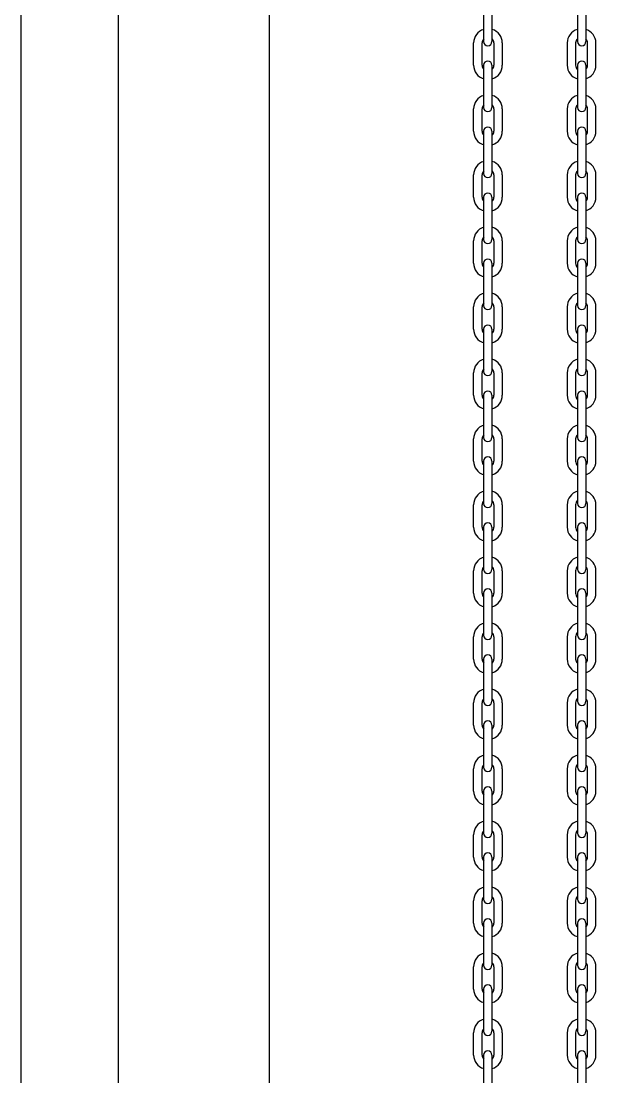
# Model space of a CAD drawing. Header units: millimetres. Extents: x 204328 to 274136, y -196910 to -178068.
# Drawn here: x 259781.8 to 259963.7, y -184085.5 to -183751.6 of the extents above; entities that cross this region are included whole.
import ezdxf

# ---------------------------------------------------------------- set-up
doc = ezdxf.new("R2010")
doc.units = ezdxf.units.MM
doc.layers.add('OHD Frame', color=2, linetype='Continuous')

msp = doc.modelspace()

# ---------------------------------------------------------------- linework, layer by layer
at = {"color": 3}
for p, q in [((259781.82, -189504.02, 0), (259781.82, -181789.76, 0)), ((259812.62, -189504.02, 0), (259812.62, -181789.76, 0))]:
    msp.add_line(p, q, dxfattribs=at)
at = {"color": 7, "linetype": 'Continuous'}
for p, q in [((259928.13, -183744.69, 0), (259928.13, -183758.03, 0)), ((259930.8, -183744.69, 0), (259930.8, -183758.03, 0)), ((259957.88, -183744.69, 0), (259957.88, -183758.03, 0)), ((259960.55, -183744.69, 0), (259960.55, -183758.03, 0)), ((259925, -183765.56, 0), (259925, -183758.49, 0)), ((259927.67, -183765.56, 0), (259927.67, -183758.49, 0)), ((259931.4, -183758.49, 0), (259931.4, -183765.56, 0)), ((259934.07, -183758.49, 0), (259934.07, -183765.56, 0)), ((259954.61, -183758.49, 0), (259954.61, -183765.56, 0)), ((259957.28, -183758.49, 0), (259957.28, -183765.56, 0)), ((259961.01, -183765.56, 0), (259961.01, -183758.49, 0)), ((259963.68, -183765.56, 0), (259963.68, -183758.49, 0)), ((259928.13, -183765.56, 0), (259928.13, -183778.89, 0)), ((259930.8, -183765.56, 0), (259930.8, -183778.89, 0)), ((259957.88, -183765.56, 0), (259957.88, -183778.89, 0)), ((259960.55, -183765.56, 0), (259960.55, -183778.89, 0)), ((259925, -183786.43, 0), (259925, -183779.36, 0)), ((259927.67, -183786.43, 0), (259927.67, -183779.36, 0)), ((259931.4, -183779.36, 0), (259931.4, -183786.43, 0)), ((259934.07, -183779.36, 0), (259934.07, -183786.43, 0)), ((259954.61, -183779.36, 0), (259954.61, -183786.43, 0)), ((259957.28, -183779.36, 0), (259957.28, -183786.43, 0)), ((259961.01, -183786.43, 0), (259961.01, -183779.36, 0)), ((259963.68, -183786.43, 0), (259963.68, -183779.36, 0)), ((259928.13, -183786.43, 0), (259928.13, -183799.76, 0)), ((259930.8, -183786.43, 0), (259930.8, -183799.76, 0)), ((259957.88, -183786.43, 0), (259957.88, -183799.76, 0)), ((259960.55, -183786.43, 0), (259960.55, -183799.76, 0)), ((259925, -183807.29, 0), (259925, -183800.23, 0)), ((259927.67, -183807.29, 0), (259927.67, -183800.23, 0)), ((259931.4, -183800.23, 0), (259931.4, -183807.29, 0)), ((259934.07, -183800.23, 0), (259934.07, -183807.29, 0)), ((259954.61, -183800.23, 0), (259954.61, -183807.29, 0)), ((259957.28, -183800.23, 0), (259957.28, -183807.29, 0)), ((259961.01, -183807.29, 0), (259961.01, -183800.23, 0)), ((259963.68, -183807.29, 0), (259963.68, -183800.23, 0)), ((259928.13, -183807.29, 0), (259928.13, -183820.63, 0)), ((259930.8, -183807.29, 0), (259930.8, -183820.63, 0)), ((259957.88, -183807.29, 0), (259957.88, -183820.63, 0)), ((259960.55, -183807.29, 0), (259960.55, -183820.63, 0)), ((259925, -183828.16, 0), (259925, -183821.09, 0)), ((259927.67, -183828.16, 0), (259927.67, -183821.09, 0)), ((259931.4, -183821.09, 0), (259931.4, -183828.16, 0)), ((259934.07, -183821.09, 0), (259934.07, -183828.16, 0)), ((259954.61, -183821.09, 0), (259954.61, -183828.16, 0)), ((259957.28, -183821.09, 0), (259957.28, -183828.16, 0)), ((259961.01, -183828.16, 0), (259961.01, -183821.09, 0)), ((259963.68, -183828.16, 0), (259963.68, -183821.09, 0)), ((259928.13, -183828.16, 0), (259928.13, -183841.49, 0)), ((259930.8, -183828.16, 0), (259930.8, -183841.49, 0)), ((259957.88, -183828.16, 0), (259957.88, -183841.49, 0)), ((259960.55, -183828.16, 0), (259960.55, -183841.49, 0)), ((259925, -183849.03, 0), (259925, -183841.96, 0)), ((259927.67, -183849.03, 0), (259927.67, -183841.96, 0)), ((259931.4, -183841.96, 0), (259931.4, -183849.03, 0)), ((259934.07, -183841.96, 0), (259934.07, -183849.03, 0)), ((259954.61, -183841.96, 0), (259954.61, -183849.03, 0)), ((259957.28, -183841.96, 0), (259957.28, -183849.03, 0)), ((259961.01, -183849.03, 0), (259961.01, -183841.96, 0)), ((259963.68, -183849.03, 0), (259963.68, -183841.96, 0)), ((259928.13, -183849.03, 0), (259928.13, -183862.36, 0)), ((259930.8, -183849.03, 0), (259930.8, -183862.36, 0)), ((259957.88, -183849.03, 0), (259957.88, -183862.36, 0)), ((259960.55, -183849.03, 0), (259960.55, -183862.36, 0)), ((259925, -183869.9, 0), (259925, -183862.83, 0)), ((259927.67, -183869.9, 0), (259927.67, -183862.83, 0)), ((259931.4, -183862.83, 0), (259931.4, -183869.9, 0)), ((259934.07, -183862.83, 0), (259934.07, -183869.9, 0)), ((259954.61, -183862.83, 0), (259954.61, -183869.9, 0)), ((259957.28, -183862.83, 0), (259957.28, -183869.9, 0)), ((259961.01, -183869.9, 0), (259961.01, -183862.83, 0)), ((259963.68, -183869.9, 0), (259963.68, -183862.83, 0)), ((259928.13, -183869.9, 0), (259928.13, -183883.23, 0)), ((259930.8, -183869.9, 0), (259930.8, -183883.23, 0)), ((259957.88, -183869.9, 0), (259957.88, -183883.23, 0)), ((259960.55, -183869.9, 0), (259960.55, -183883.23, 0)), ((259925, -183890.76, 0), (259925, -183883.7, 0)), ((259927.67, -183890.76, 0), (259927.67, -183883.7, 0)), ((259931.4, -183883.7, 0), (259931.4, -183890.76, 0)), ((259934.07, -183883.7, 0), (259934.07, -183890.76, 0)), ((259954.61, -183883.7, 0), (259954.61, -183890.76, 0)), ((259957.28, -183883.7, 0), (259957.28, -183890.76, 0)), ((259961.01, -183890.76, 0), (259961.01, -183883.7, 0)), ((259963.68, -183890.76, 0), (259963.68, -183883.7, 0)), ((259928.13, -183890.76, 0), (259928.13, -183904.1, 0)), ((259930.8, -183890.76, 0), (259930.8, -183904.1, 0)), ((259957.88, -183890.76, 0), (259957.88, -183904.1, 0)), ((259960.55, -183890.76, 0), (259960.55, -183904.1, 0)), ((259925, -183911.63, 0), (259925, -183904.56, 0)), ((259927.67, -183911.63, 0), (259927.67, -183904.56, 0)), ((259931.4, -183904.56, 0), (259931.4, -183911.63, 0)), ((259934.07, -183904.56, 0), (259934.07, -183911.63, 0)), ((259954.61, -183904.56, 0), (259954.61, -183911.63, 0)), ((259957.28, -183904.56, 0), (259957.28, -183911.63, 0)), ((259961.01, -183911.63, 0), (259961.01, -183904.56, 0)), ((259963.68, -183911.63, 0), (259963.68, -183904.56, 0)), ((259928.13, -183911.63, 0), (259928.13, -183924.96, 0)), ((259930.8, -183911.63, 0), (259930.8, -183924.96, 0)), ((259957.88, -183911.63, 0), (259957.88, -183924.96, 0)), ((259960.55, -183911.63, 0), (259960.55, -183924.96, 0)), ((259925, -183932.5, 0), (259925, -183925.43, 0)), ((259927.67, -183932.5, 0), (259927.67, -183925.43, 0)), ((259931.4, -183925.43, 0), (259931.4, -183932.5, 0)), ((259934.07, -183925.43, 0), (259934.07, -183932.5, 0)), ((259954.61, -183925.43, 0), (259954.61, -183932.5, 0)), ((259957.28, -183925.43, 0), (259957.28, -183932.5, 0)), ((259961.01, -183932.5, 0), (259961.01, -183925.43, 0)), ((259963.68, -183932.5, 0), (259963.68, -183925.43, 0)), ((259928.13, -183932.5, 0), (259928.13, -183945.83, 0)), ((259930.8, -183932.5, 0), (259930.8, -183945.83, 0)), ((259957.88, -183932.5, 0), (259957.88, -183945.83, 0)), ((259960.55, -183932.5, 0), (259960.55, -183945.83, 0)), ((259925, -183953.36, 0), (259925, -183946.3, 0)), ((259927.67, -183953.36, 0), (259927.67, -183946.3, 0)), ((259931.4, -183946.3, 0), (259931.4, -183953.36, 0)), ((259934.07, -183946.3, 0), (259934.07, -183953.36, 0)), ((259954.61, -183946.3, 0), (259954.61, -183953.36, 0)), ((259957.28, -183946.3, 0), (259957.28, -183953.36, 0)), ((259961.01, -183953.36, 0), (259961.01, -183946.3, 0)), ((259963.68, -183953.36, 0), (259963.68, -183946.3, 0)), ((259928.13, -183953.36, 0), (259928.13, -183966.7, 0)), ((259930.8, -183953.36, 0), (259930.8, -183966.7, 0)), ((259957.88, -183953.36, 0), (259957.88, -183966.7, 0)), ((259960.55, -183953.36, 0), (259960.55, -183966.7, 0)), ((259925, -183974.23, 0), (259925, -183967.16, 0)), ((259927.67, -183974.23, 0), (259927.67, -183967.16, 0)), ((259931.4, -183967.16, 0), (259931.4, -183974.23, 0)), ((259934.07, -183967.16, 0), (259934.07, -183974.23, 0)), ((259954.61, -183967.16, 0), (259954.61, -183974.23, 0)), ((259957.28, -183967.16, 0), (259957.28, -183974.23, 0)), ((259961.01, -183974.23, 0), (259961.01, -183967.16, 0)), ((259963.68, -183974.23, 0), (259963.68, -183967.16, 0)), ((259928.13, -183974.23, 0), (259928.13, -183987.56, 0)), ((259930.8, -183974.23, 0), (259930.8, -183987.56, 0)), ((259957.88, -183974.23, 0), (259957.88, -183987.56, 0)), ((259960.55, -183974.23, 0), (259960.55, -183987.56, 0)), ((259925, -183995.1, 0), (259925, -183988.03, 0)), ((259927.67, -183995.1, 0), (259927.67, -183988.03, 0)), ((259931.4, -183988.03, 0), (259931.4, -183995.1, 0)), ((259934.07, -183988.03, 0), (259934.07, -183995.1, 0)), ((259954.61, -183988.03, 0), (259954.61, -183995.1, 0)), ((259957.28, -183988.03, 0), (259957.28, -183995.1, 0)), ((259961.01, -183995.1, 0), (259961.01, -183988.03, 0)), ((259963.68, -183995.1, 0), (259963.68, -183988.03, 0)), ((259928.13, -183995.1, 0), (259928.13, -184008.43, 0)), ((259930.8, -183995.1, 0), (259930.8, -184008.43, 0)), ((259957.88, -183995.1, 0), (259957.88, -184008.43, 0)), ((259960.55, -183995.1, 0), (259960.55, -184008.43, 0)), ((259925, -184015.96, 0), (259925, -184008.9, 0)), ((259927.67, -184015.96, 0), (259927.67, -184008.9, 0)), ((259931.4, -184008.9, 0), (259931.4, -184015.96, 0)), ((259934.07, -184008.9, 0), (259934.07, -184015.96, 0)), ((259954.61, -184008.9, 0), (259954.61, -184015.96, 0)), ((259957.28, -184008.9, 0), (259957.28, -184015.96, 0)), ((259961.01, -184015.96, 0), (259961.01, -184008.9, 0)), ((259963.68, -184015.96, 0), (259963.68, -184008.9, 0)), ((259928.13, -184015.96, 0), (259928.13, -184029.3, 0)), ((259930.8, -184015.96, 0), (259930.8, -184029.3, 0)), ((259957.88, -184015.96, 0), (259957.88, -184029.3, 0)), ((259960.55, -184015.96, 0), (259960.55, -184029.3, 0)), ((259925, -184036.83, 0), (259925, -184029.76, 0)), ((259927.67, -184036.83, 0), (259927.67, -184029.76, 0)), ((259931.4, -184029.76, 0), (259931.4, -184036.83, 0)), ((259934.07, -184029.76, 0), (259934.07, -184036.83, 0)), ((259954.61, -184029.76, 0), (259954.61, -184036.83, 0)), ((259957.28, -184029.76, 0), (259957.28, -184036.83, 0)), ((259961.01, -184036.83, 0), (259961.01, -184029.76, 0)), ((259963.68, -184036.83, 0), (259963.68, -184029.76, 0)), ((259928.13, -184036.83, 0), (259928.13, -184050.16, 0)), ((259930.8, -184036.83, 0), (259930.8, -184050.16, 0)), ((259957.88, -184036.83, 0), (259957.88, -184050.16, 0)), ((259960.55, -184036.83, 0), (259960.55, -184050.16, 0)), ((259925, -184057.7, 0), (259925, -184050.63, 0)), ((259927.67, -184057.7, 0), (259927.67, -184050.63, 0)), ((259931.4, -184050.63, 0), (259931.4, -184057.7, 0)), ((259934.07, -184050.63, 0), (259934.07, -184057.7, 0)), ((259954.61, -184050.63, 0), (259954.61, -184057.7, 0)), ((259957.28, -184050.63, 0), (259957.28, -184057.7, 0)), ((259961.01, -184057.7, 0), (259961.01, -184050.63, 0)), ((259963.68, -184057.7, 0), (259963.68, -184050.63, 0)), ((259928.13, -184057.7, 0), (259928.13, -184071.03, 0)), ((259930.8, -184057.7, 0), (259930.8, -184071.03, 0)), ((259957.88, -184057.7, 0), (259957.88, -184071.03, 0)), ((259960.55, -184057.7, 0), (259960.55, -184071.03, 0)), ((259925, -184078.56, 0), (259925, -184071.5, 0)), ((259927.67, -184078.56, 0), (259927.67, -184071.5, 0)), ((259931.4, -184071.5, 0), (259931.4, -184078.56, 0)), ((259934.07, -184071.5, 0), (259934.07, -184078.56, 0)), ((259954.61, -184071.5, 0), (259954.61, -184078.56, 0)), ((259957.28, -184071.5, 0), (259957.28, -184078.56, 0)), ((259961.01, -184078.56, 0), (259961.01, -184071.5, 0)), ((259963.68, -184078.56, 0), (259963.68, -184071.5, 0)), ((259928.13, -184078.56, 0), (259928.13, -184091.9, 0)), ((259930.8, -184078.56, 0), (259930.8, -184091.9, 0)), ((259957.88, -184078.56, 0), (259957.88, -184091.9, 0)), ((259960.55, -184078.56, 0), (259960.55, -184091.9, 0))]:
    msp.add_line(p, q, dxfattribs=at)
for centre, radius, start, end in [((259929.47, -183758.49, 0), 4.47, 106.4768, 180), ((259929.6, -183758.49, 0), 4.47, 0, 73.5232), ((259959.08, -183758.49, 0), 4.47, 106.4768, 180), ((259959.21, -183758.49, 0), 4.47, 0, 73.5232), ((259929.47, -183758.49, 0), 1.8, 134.9422, 180), ((259929.6, -183758.49, 0), 1.8, 0, 45.0578), ((259959.08, -183758.49, 0), 1.8, 134.9422, 180), ((259959.21, -183758.49, 0), 1.8, 0, 45.0578), ((259929.47, -183758.03, 0), 1.33, 180, 0), ((259959.21, -183758.03, 0), 1.33, 180, 0), ((259929.47, -183765.56, 0), 1.33, 0, 180), ((259959.21, -183765.56, 0), 1.33, 0, 180), ((259929.47, -183765.56, 0), 4.47, 180, 253.5232), ((259929.47, -183765.56, 0), 1.8, 180, 225.0578), ((259929.6, -183765.56, 0), 4.47, 286.4768, 0), ((259929.6, -183765.56, 0), 1.8, 314.9422, 0), ((259959.08, -183765.56, 0), 4.47, 180, 253.5232), ((259959.08, -183765.56, 0), 1.8, 180, 225.0578), ((259959.21, -183765.56, 0), 4.47, 286.4768, 0), ((259959.21, -183765.56, 0), 1.8, 314.9422, 0), ((259929.47, -183779.36, 0), 4.47, 106.4768, 180), ((259929.6, -183779.36, 0), 4.47, 0, 73.5232), ((259959.08, -183779.36, 0), 4.47, 106.4768, 180), ((259959.21, -183779.36, 0), 4.47, 0, 73.5232), ((259929.47, -183779.36, 0), 1.8, 134.9422, 180), ((259929.47, -183778.89, 0), 1.33, 180, 0), ((259929.6, -183779.36, 0), 1.8, 0, 45.0578), ((259959.08, -183779.36, 0), 1.8, 134.9422, 180), ((259959.21, -183778.89, 0), 1.33, 180, 0), ((259959.21, -183779.36, 0), 1.8, 0, 45.0578), ((259929.47, -183786.43, 0), 4.47, 180, 253.5232), ((259929.47, -183786.43, 0), 1.8, 180, 225.0578), ((259929.47, -183786.43, 0), 1.33, 0, 180), ((259929.6, -183786.43, 0), 4.47, 286.4768, 0), ((259929.6, -183786.43, 0), 1.8, 314.9422, 0), ((259959.08, -183786.43, 0), 4.47, 180, 253.5232), ((259959.08, -183786.43, 0), 1.8, 180, 225.0578), ((259959.21, -183786.43, 0), 1.33, 0, 180), ((259959.21, -183786.43, 0), 4.47, 286.4768, 0), ((259959.21, -183786.43, 0), 1.8, 314.9422, 0), ((259929.47, -183800.23, 0), 4.47, 106.4768, 180), ((259929.6, -183800.23, 0), 4.47, 0, 73.5232), ((259959.08, -183800.23, 0), 4.47, 106.4768, 180), ((259959.21, -183800.23, 0), 4.47, 0, 73.5232), ((259929.47, -183800.23, 0), 1.8, 134.9422, 180), ((259929.47, -183799.76, 0), 1.33, 180, 0), ((259929.47, -183799.76, 0), 1.33, 180, 0), ((259929.6, -183800.23, 0), 1.8, 0, 45.0578), ((259959.08, -183800.23, 0), 1.8, 134.9422, 180), ((259959.21, -183799.76, 0), 1.33, 180, 0), ((259959.21, -183799.76, 0), 1.33, 180, 0), ((259959.21, -183800.23, 0), 1.8, 0, 45.0578), ((259929.47, -183807.29, 0), 4.47, 180, 253.5232), ((259929.47, -183807.29, 0), 4.47, 180, 253.5232), ((259929.47, -183807.29, 0), 1.8, 180, 225.0578), ((259929.47, -183807.29, 0), 1.8, 180, 225.0578), ((259929.47, -183807.29, 0), 1.33, 0, 180), ((259929.47, -183807.29, 0), 1.33, 0, 180), ((259929.6, -183807.29, 0), 4.47, 286.4768, 0), ((259929.6, -183807.29, 0), 1.8, 314.9422, 0), ((259929.6, -183807.29, 0), 4.47, 286.4768, 0), ((259929.6, -183807.29, 0), 1.8, 314.9422, 0), ((259959.08, -183807.29, 0), 4.47, 180, 253.5232), ((259959.08, -183807.29, 0), 4.47, 180, 253.5232), ((259959.08, -183807.29, 0), 1.8, 180, 225.0578), ((259959.08, -183807.29, 0), 1.8, 180, 225.0578), ((259959.21, -183807.29, 0), 1.33, 0, 180), ((259959.21, -183807.29, 0), 1.33, 0, 180), ((259959.21, -183807.29, 0), 4.47, 286.4768, 0), ((259959.21, -183807.29, 0), 4.47, 286.4768, 0), ((259959.21, -183807.29, 0), 1.8, 314.9422, 0), ((259959.21, -183807.29, 0), 1.8, 314.9422, 0), ((259929.47, -183821.09, 0), 4.47, 106.4768, 180), ((259929.6, -183821.09, 0), 4.47, 0, 73.5232), ((259959.08, -183821.09, 0), 4.47, 106.4768, 180), ((259959.21, -183821.09, 0), 4.47, 0, 73.5232), ((259929.47, -183821.09, 0), 1.8, 134.9422, 180), ((259929.47, -183820.63, 0), 1.33, 180, 0), ((259929.6, -183821.09, 0), 1.8, 0, 45.0578), ((259959.08, -183821.09, 0), 1.8, 134.9422, 180), ((259959.21, -183820.63, 0), 1.33, 180, 0), ((259959.21, -183821.09, 0), 1.8, 0, 45.0578), ((259929.47, -183828.16, 0), 1.33, 0, 180), ((259959.21, -183828.16, 0), 1.33, 0, 180), ((259929.47, -183828.16, 0), 4.47, 180, 253.5232), ((259929.47, -183828.16, 0), 1.8, 180, 225.0578), ((259929.6, -183828.16, 0), 4.47, 286.4768, 0), ((259929.6, -183828.16, 0), 1.8, 314.9422, 0), ((259959.08, -183828.16, 0), 4.47, 180, 253.5232), ((259959.08, -183828.16, 0), 1.8, 180, 225.0578), ((259959.21, -183828.16, 0), 4.47, 286.4768, 0), ((259959.21, -183828.16, 0), 1.8, 314.9422, 0), ((259929.47, -183841.96, 0), 4.47, 106.4768, 180), ((259929.6, -183841.96, 0), 4.47, 0, 73.5232), ((259959.08, -183841.96, 0), 4.47, 106.4768, 180), ((259959.21, -183841.96, 0), 4.47, 0, 73.5232), ((259929.47, -183841.96, 0), 1.8, 134.9422, 180), ((259929.6, -183841.96, 0), 1.8, 0, 45.0578), ((259959.08, -183841.96, 0), 1.8, 134.9422, 180), ((259959.21, -183841.96, 0), 1.8, 0, 45.0578), ((259929.47, -183841.49, 0), 1.33, 180, 0), ((259959.21, -183841.49, 0), 1.33, 180, 0), ((259929.47, -183849.03, 0), 1.33, 0, 180), ((259959.21, -183849.03, 0), 1.33, 0, 180), ((259929.47, -183849.03, 0), 4.47, 180, 253.5232), ((259929.47, -183849.03, 0), 1.8, 180, 225.0578), ((259929.6, -183849.03, 0), 4.47, 286.4768, 0), ((259929.6, -183849.03, 0), 1.8, 314.9422, 0), ((259959.08, -183849.03, 0), 4.47, 180, 253.5232), ((259959.08, -183849.03, 0), 1.8, 180, 225.0578), ((259959.21, -183849.03, 0), 4.47, 286.4768, 0), ((259959.21, -183849.03, 0), 1.8, 314.9422, 0), ((259929.47, -183862.83, 0), 4.47, 106.4768, 180), ((259929.6, -183862.83, 0), 4.47, 0, 73.5232), ((259959.08, -183862.83, 0), 4.47, 106.4768, 180), ((259959.21, -183862.83, 0), 4.47, 0, 73.5232), ((259929.47, -183862.83, 0), 1.8, 134.9422, 180), ((259929.47, -183862.36, 0), 1.33, 180, 0), ((259929.6, -183862.83, 0), 1.8, 0, 45.0578), ((259959.08, -183862.83, 0), 1.8, 134.9422, 180), ((259959.21, -183862.36, 0), 1.33, 180, 0), ((259959.21, -183862.83, 0), 1.8, 0, 45.0578), ((259929.47, -183869.9, 0), 4.47, 180, 253.5232), ((259929.47, -183869.9, 0), 1.8, 180, 225.0578), ((259929.47, -183869.9, 0), 1.33, 0, 180), ((259929.6, -183869.9, 0), 4.47, 286.4768, 0), ((259929.6, -183869.9, 0), 1.8, 314.9422, 0), ((259959.08, -183869.9, 0), 4.47, 180, 253.5232), ((259959.08, -183869.9, 0), 1.8, 180, 225.0578), ((259959.21, -183869.9, 0), 1.33, 0, 180), ((259959.21, -183869.9, 0), 4.47, 286.4768, 0), ((259959.21, -183869.9, 0), 1.8, 314.9422, 0), ((259929.47, -183883.7, 0), 4.47, 106.4768, 180), ((259929.6, -183883.7, 0), 4.47, 0, 73.5232), ((259959.08, -183883.7, 0), 4.47, 106.4768, 180), ((259959.21, -183883.7, 0), 4.47, 0, 73.5232), ((259929.47, -183883.7, 0), 1.8, 134.9422, 180), ((259929.47, -183883.23, 0), 1.33, 180, 0), ((259929.6, -183883.7, 0), 1.8, 0, 45.0578), ((259959.08, -183883.7, 0), 1.8, 134.9422, 180), ((259959.21, -183883.23, 0), 1.33, 180, 0), ((259959.21, -183883.7, 0), 1.8, 0, 45.0578), ((259929.47, -183890.76, 0), 4.47, 180, 253.5232), ((259929.47, -183890.76, 0), 1.8, 180, 225.0578), ((259929.47, -183890.76, 0), 1.33, 0, 180), ((259929.6, -183890.76, 0), 4.47, 286.4768, 0), ((259929.6, -183890.76, 0), 1.8, 314.9422, 0), ((259959.08, -183890.76, 0), 4.47, 180, 253.5232), ((259959.08, -183890.76, 0), 1.8, 180, 225.0578), ((259959.21, -183890.76, 0), 1.33, 0, 180), ((259959.21, -183890.76, 0), 4.47, 286.4768, 0), ((259959.21, -183890.76, 0), 1.8, 314.9422, 0), ((259929.47, -183904.56, 0), 4.47, 106.4768, 180), ((259929.6, -183904.56, 0), 4.47, 0, 73.5232), ((259959.08, -183904.56, 0), 4.47, 106.4768, 180), ((259959.21, -183904.56, 0), 4.47, 0, 73.5232), ((259929.47, -183904.56, 0), 1.8, 134.9422, 180), ((259929.47, -183904.1, 0), 1.33, 180, 0), ((259929.6, -183904.56, 0), 1.8, 0, 45.0578), ((259959.08, -183904.56, 0), 1.8, 134.9422, 180), ((259959.21, -183904.1, 0), 1.33, 180, 0), ((259959.21, -183904.56, 0), 1.8, 0, 45.0578), ((259929.47, -183911.63, 0), 1.33, 0, 180), ((259959.21, -183911.63, 0), 1.33, 0, 180), ((259929.47, -183911.63, 0), 4.47, 180, 253.5232), ((259929.47, -183911.63, 0), 1.8, 180, 225.0578), ((259929.6, -183911.63, 0), 4.47, 286.4768, 0), ((259929.6, -183911.63, 0), 1.8, 314.9422, 0), ((259959.08, -183911.63, 0), 4.47, 180, 253.5232), ((259959.08, -183911.63, 0), 1.8, 180, 225.0578), ((259959.21, -183911.63, 0), 4.47, 286.4768, 0), ((259959.21, -183911.63, 0), 1.8, 314.9422, 0), ((259929.47, -183925.43, 0), 4.47, 106.4768, 180), ((259929.6, -183925.43, 0), 4.47, 0, 73.5232), ((259959.08, -183925.43, 0), 4.47, 106.4768, 180), ((259959.21, -183925.43, 0), 4.47, 0, 73.5232), ((259929.47, -183925.43, 0), 1.8, 134.9422, 180), ((259929.6, -183925.43, 0), 1.8, 0, 45.0578), ((259959.08, -183925.43, 0), 1.8, 134.9422, 180), ((259959.21, -183925.43, 0), 1.8, 0, 45.0578), ((259929.47, -183924.96, 0), 1.33, 180, 0), ((259959.21, -183924.96, 0), 1.33, 180, 0), ((259929.47, -183932.5, 0), 1.33, 0, 180), ((259959.21, -183932.5, 0), 1.33, 0, 180), ((259929.47, -183932.5, 0), 4.47, 180, 253.5232), ((259929.47, -183932.5, 0), 1.8, 180, 225.0578), ((259929.6, -183932.5, 0), 4.47, 286.4768, 0), ((259929.6, -183932.5, 0), 1.8, 314.9422, 0), ((259959.08, -183932.5, 0), 4.47, 180, 253.5232), ((259959.08, -183932.5, 0), 1.8, 180, 225.0578), ((259959.21, -183932.5, 0), 4.47, 286.4768, 0), ((259959.21, -183932.5, 0), 1.8, 314.9422, 0), ((259929.47, -183946.3, 0), 4.47, 106.4768, 180), ((259929.6, -183946.3, 0), 4.47, 0, 73.5232), ((259959.08, -183946.3, 0), 4.47, 106.4768, 180), ((259959.21, -183946.3, 0), 4.47, 0, 73.5232), ((259929.47, -183946.3, 0), 1.8, 134.9422, 180), ((259929.47, -183945.83, 0), 1.33, 180, 0), ((259929.47, -183945.83, 0), 1.33, 180, 0), ((259929.6, -183946.3, 0), 1.8, 0, 45.0578), ((259959.08, -183946.3, 0), 1.8, 134.9422, 180), ((259959.21, -183945.83, 0), 1.33, 180, 0), ((259959.21, -183945.83, 0), 1.33, 180, 0), ((259959.21, -183946.3, 0), 1.8, 0, 45.0578), ((259929.47, -183953.36, 0), 4.47, 180, 253.5232), ((259929.47, -183953.36, 0), 1.8, 180, 225.0578), ((259929.47, -183953.36, 0), 1.33, 0, 180), ((259929.6, -183953.36, 0), 4.47, 286.4768, 0), ((259929.6, -183953.36, 0), 1.8, 314.9422, 0), ((259959.08, -183953.36, 0), 4.47, 180, 253.5232), ((259959.08, -183953.36, 0), 1.8, 180, 225.0578), ((259959.21, -183953.36, 0), 1.33, 0, 180), ((259959.21, -183953.36, 0), 4.47, 286.4768, 0), ((259959.21, -183953.36, 0), 1.8, 314.9422, 0), ((259929.47, -183967.16, 0), 4.47, 106.4768, 180), ((259929.6, -183967.16, 0), 4.47, 0, 73.5232), ((259959.08, -183967.16, 0), 4.47, 106.4768, 180), ((259959.21, -183967.16, 0), 4.47, 0, 73.5232), ((259929.47, -183967.16, 0), 1.8, 134.9422, 180), ((259929.47, -183966.7, 0), 1.33, 180, 0), ((259929.6, -183967.16, 0), 1.8, 0, 45.0578), ((259959.08, -183967.16, 0), 1.8, 134.9422, 180), ((259959.21, -183966.7, 0), 1.33, 180, 0), ((259959.21, -183967.16, 0), 1.8, 0, 45.0578), ((259929.47, -183974.23, 0), 4.47, 180, 253.5232), ((259929.47, -183974.23, 0), 1.8, 180, 225.0578), ((259929.47, -183974.23, 0), 1.33, 0, 180), ((259929.6, -183974.23, 0), 4.47, 286.4768, 0), ((259929.6, -183974.23, 0), 1.8, 314.9422, 0), ((259959.08, -183974.23, 0), 4.47, 180, 253.5232), ((259959.08, -183974.23, 0), 1.8, 180, 225.0578), ((259959.21, -183974.23, 0), 1.33, 0, 180), ((259959.21, -183974.23, 0), 4.47, 286.4768, 0), ((259959.21, -183974.23, 0), 1.8, 314.9422, 0), ((259929.47, -183988.03, 0), 4.47, 106.4768, 180), ((259929.6, -183988.03, 0), 4.47, 0, 73.5232), ((259959.08, -183988.03, 0), 4.47, 106.4768, 180), ((259959.21, -183988.03, 0), 4.47, 0, 73.5232), ((259929.47, -183988.03, 0), 1.8, 134.9422, 180), ((259929.47, -183987.56, 0), 1.33, 180, 0), ((259929.6, -183988.03, 0), 1.8, 0, 45.0578), ((259959.08, -183988.03, 0), 1.8, 134.9422, 180), ((259959.21, -183987.56, 0), 1.33, 180, 0), ((259959.21, -183988.03, 0), 1.8, 0, 45.0578), ((259929.47, -183995.1, 0), 1.33, 0, 180), ((259959.21, -183995.1, 0), 1.33, 0, 180), ((259929.47, -183995.1, 0), 4.47, 180, 253.5232), ((259929.47, -183995.1, 0), 1.8, 180, 225.0578), ((259929.6, -183995.1, 0), 4.47, 286.4768, 0), ((259929.6, -183995.1, 0), 1.8, 314.9422, 0), ((259959.08, -183995.1, 0), 4.47, 180, 253.5232), ((259959.08, -183995.1, 0), 1.8, 180, 225.0578), ((259959.21, -183995.1, 0), 4.47, 286.4768, 0), ((259959.21, -183995.1, 0), 1.8, 314.9422, 0), ((259929.47, -184008.9, 0), 4.47, 106.4768, 180), ((259929.6, -184008.9, 0), 4.47, 0, 73.5232), ((259959.08, -184008.9, 0), 4.47, 106.4768, 180), ((259959.21, -184008.9, 0), 4.47, 0, 73.5232), ((259929.47, -184008.9, 0), 1.8, 134.9422, 180), ((259929.6, -184008.9, 0), 1.8, 0, 45.0578), ((259959.08, -184008.9, 0), 1.8, 134.9422, 180), ((259959.21, -184008.9, 0), 1.8, 0, 45.0578), ((259929.47, -184008.43, 0), 1.33, 180, 0), ((259959.21, -184008.43, 0), 1.33, 180, 0), ((259929.47, -184015.96, 0), 1.33, 0, 180), ((259959.21, -184015.96, 0), 1.33, 0, 180), ((259929.47, -184015.96, 0), 4.47, 180, 253.5232), ((259929.47, -184015.96, 0), 1.8, 180, 225.0578), ((259929.6, -184015.96, 0), 4.47, 286.4768, 0), ((259929.6, -184015.96, 0), 1.8, 314.9422, 0), ((259959.08, -184015.96, 0), 4.47, 180, 253.5232), ((259959.08, -184015.96, 0), 1.8, 180, 225.0578), ((259959.21, -184015.96, 0), 4.47, 286.4768, 0), ((259959.21, -184015.96, 0), 1.8, 314.9422, 0), ((259929.47, -184029.76, 0), 4.47, 106.4768, 180), ((259929.6, -184029.76, 0), 4.47, 0, 73.5232), ((259959.08, -184029.76, 0), 4.47, 106.4768, 180), ((259959.21, -184029.76, 0), 4.47, 0, 73.5232), ((259929.47, -184029.76, 0), 1.8, 134.9422, 180), ((259929.47, -184029.3, 0), 1.33, 180, 0), ((259929.6, -184029.76, 0), 1.8, 0, 45.0578), ((259959.08, -184029.76, 0), 1.8, 134.9422, 180), ((259959.21, -184029.3, 0), 1.33, 180, 0), ((259959.21, -184029.76, 0), 1.8, 0, 45.0578), ((259929.47, -184036.83, 0), 4.47, 180, 253.5232), ((259929.47, -184036.83, 0), 1.8, 180, 225.0578), ((259929.47, -184036.83, 0), 1.33, 0, 180), ((259929.6, -184036.83, 0), 4.47, 286.4768, 0), ((259929.6, -184036.83, 0), 1.8, 314.9422, 0), ((259959.08, -184036.83, 0), 4.47, 180, 253.5232), ((259959.08, -184036.83, 0), 1.8, 180, 225.0578), ((259959.21, -184036.83, 0), 1.33, 0, 180), ((259959.21, -184036.83, 0), 4.47, 286.4768, 0), ((259959.21, -184036.83, 0), 1.8, 314.9422, 0), ((259929.47, -184050.63, 0), 4.47, 106.4768, 180), ((259929.6, -184050.63, 0), 4.47, 0, 73.5232), ((259959.08, -184050.63, 0), 4.47, 106.4768, 180), ((259959.21, -184050.63, 0), 4.47, 0, 73.5232), ((259929.47, -184050.63, 0), 1.8, 134.9422, 180), ((259929.47, -184050.16, 0), 1.33, 180, 0), ((259929.6, -184050.63, 0), 1.8, 0, 45.0578), ((259959.08, -184050.63, 0), 1.8, 134.9422, 180), ((259959.21, -184050.16, 0), 1.33, 180, 0), ((259959.21, -184050.63, 0), 1.8, 0, 45.0578), ((259929.47, -184057.7, 0), 4.47, 180, 253.5232), ((259929.47, -184057.7, 0), 1.8, 180, 225.0578), ((259929.47, -184057.7, 0), 1.33, 0, 180), ((259929.6, -184057.7, 0), 4.47, 286.4768, 0), ((259929.6, -184057.7, 0), 1.8, 314.9422, 0), ((259959.08, -184057.7, 0), 4.47, 180, 253.5232), ((259959.08, -184057.7, 0), 1.8, 180, 225.0578), ((259959.21, -184057.7, 0), 1.33, 0, 180), ((259959.21, -184057.7, 0), 4.47, 286.4768, 0), ((259959.21, -184057.7, 0), 1.8, 314.9422, 0), ((259929.47, -184071.5, 0), 4.47, 106.4768, 180), ((259929.6, -184071.5, 0), 4.47, 0, 73.5232), ((259959.08, -184071.5, 0), 4.47, 106.4768, 180), ((259959.21, -184071.5, 0), 4.47, 0, 73.5232), ((259929.47, -184071.5, 0), 1.8, 134.9422, 180), ((259929.47, -184071.03, 0), 1.33, 180, 0), ((259929.47, -184071.03, 0), 1.33, 180, 0), ((259929.6, -184071.5, 0), 1.8, 0, 45.0578), ((259959.08, -184071.5, 0), 1.8, 134.9422, 180), ((259959.21, -184071.03, 0), 1.33, 180, 0), ((259959.21, -184071.03, 0), 1.33, 180, 0), ((259959.21, -184071.5, 0), 1.8, 0, 45.0578), ((259929.47, -184078.56, 0), 1.33, 0, 180), ((259929.47, -184078.56, 0), 1.33, 0, 180), ((259959.21, -184078.56, 0), 1.33, 0, 180), ((259959.21, -184078.56, 0), 1.33, 0, 180), ((259929.47, -184078.56, 0), 4.47, 180, 253.5232), ((259929.47, -184078.56, 0), 4.47, 180, 253.5232), ((259929.47, -184078.56, 0), 1.8, 180, 225.0578), ((259929.47, -184078.56, 0), 1.8, 180, 225.0578), ((259929.6, -184078.56, 0), 4.47, 286.4768, 0), ((259929.6, -184078.56, 0), 1.8, 314.9422, 0), ((259929.6, -184078.56, 0), 4.47, 286.4768, 0), ((259929.6, -184078.56, 0), 1.8, 314.9422, 0), ((259959.08, -184078.56, 0), 4.47, 180, 253.5232), ((259959.08, -184078.56, 0), 4.47, 180, 253.5232), ((259959.08, -184078.56, 0), 1.8, 180, 225.0578), ((259959.08, -184078.56, 0), 1.8, 180, 225.0578), ((259959.21, -184078.56, 0), 4.47, 286.4768, 0), ((259959.21, -184078.56, 0), 4.47, 286.4768, 0), ((259959.21, -184078.56, 0), 1.8, 314.9422, 0), ((259959.21, -184078.56, 0), 1.8, 314.9422, 0)]:
    msp.add_arc(centre, radius, start, end, dxfattribs=at)
at = {"layer": 'OHD Frame', "color": 1}
msp.add_line((259860.32, -181454.02, 0), (259860.32, -189504.02, 0), dxfattribs=at)

doc.saveas('drawing.dxf')
